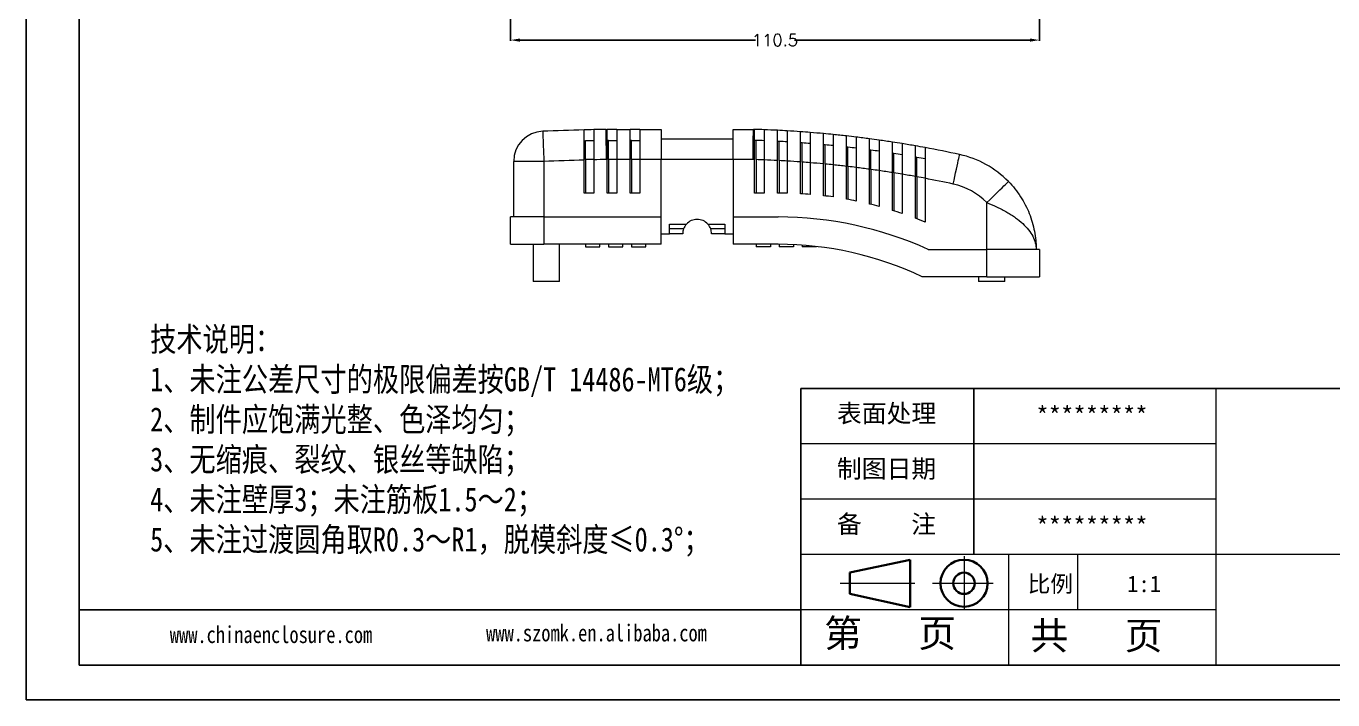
# Model space of a CAD drawing. Header units: inches. Extents: x 1958 to 3526, y 519 to 822.
# Drawn here: x 1957.7 to 2230.5, y 519 to 659.7 of the extents above; entities that cross this region are included whole.
import ezdxf

# ---------------------------------------------------------------- set-up
doc = ezdxf.new("R2010")
doc.units = ezdxf.units.IN
doc.linetypes.add('CENTER2', pattern=[28.575, 19.05, -3.175, 3.175, -3.175])
doc.layers.add('文字', color=81, linetype='Continuous')
for name, color, linetype, lineweight in [('粗实线', 7, 'Continuous', 30), ('细实线', 3, 'Continuous', 9), ('细点划线', 2, 'CENTER2', 9)]:
    doc.layers.add(name, color=color, linetype=linetype, lineweight=lineweight)
doc.styles.get("Standard").update_dxf_attribs({"font": 'txt', "bigfont": 'gbcbig.shx'})
doc.styles.add('宋体', font='', dxfattribs={"width": 0.8, "height": 3.5})
doc.styles.get('宋体').set_extended_font_data('SimSun')
doc.dimstyles.new('2.5', dxfattribs={"dimtxt": 2.5, "dimasz": 2, "dimexe": 0.18, "dimexo": 0.0625, "dimgap": 0.09, "dimtad": 0, "dimzin": 12, "dimdsep": 46, "dimtxsty": 'Standard', "dimcen": 2, "dimclrd": 3, "dimclre": 3, "dimadec": 0, "dimazin": 0, "dimtfac": 1, "dimtofl": 0, "dimtmove": 0, "dimatfit": 3, "dimfxl": 1, "dimtolj": 1, "dimtzin": 0, "dimarcsym": 0})

# ---------------------------------------------------------------- blocks, each defined once
blk = doc.blocks.new('*D200')
at = {"color": 3, "lineweight": -2}
for p, q in [((2169.27, 683.28), (2169.27, 656.63)), ((2058.77, 680.33), (2058.77, 656.63)), ((2060.77, 656.81), (2109.97, 656.81)), ((2167.27, 656.81), (2118.07, 656.81))]:
    blk.add_line(p, q, dxfattribs=at)
at = {"color": 3}
for points in [[(2060.77, 657.14), (2060.77, 656.47), (2058.77, 656.81)], [(2167.27, 657.14), (2167.27, 656.47), (2169.27, 656.81)]]:
    blk.add_solid(points, dxfattribs=at)
at = {"layer": 'Defpoints', "color": 0}
for p in [(2169.27, 683.34), (2058.77, 680.39), (2169.27, 656.81)]:
    blk.add_point(p, dxfattribs=at)
at = {"color": 0, "insert": (2114.02, 656.81), "char_height": 2.5, "attachment_point": 5}
blk.add_mtext('\\A1;110.5', dxfattribs=at)

msp = doc.modelspace()

# ---------------------------------------------------------------- linework, layer by layer
for p, q in [((1957.651, 822.366), (1957.651, 519.041)), ((1968.751, 815.144), (1968.751, 526.263)), ((1957.651, 659.469), (1957.651, 519.041)), ((2206.089, 584.039), (2119.424, 584.039)), ((2119.424, 526.263), (2119.424, 584.039)), ((2155.535, 549.373), (2155.535, 584.039)), ((2379.418, 584.039), (2206.089, 584.039)), ((2119.424, 537.818), (1968.751, 537.818)), ((1968.751, 526.263), (2379.418, 526.263)), ((1957.651, 519.041), (2386.64, 519.041)), ((1957.651, 519.041), (2156.257, 519.041))]:
    msp.add_line(p, q)
at = {"color": 7, "linetype": 'Continuous', "lineweight": 15}
for p, q in [((2074.472, 635.869), (2076.172, 635.869)), ((2074.472, 631.869), (2074.472, 635.869)), ((2078.771, 638.169), (2078.972, 638.169)), ((2078.972, 631.869), (2078.972, 638.169)), ((2080.972, 638.169), (2078.972, 638.169)), ((2079.272, 635.869), (2078.972, 635.869)), ((2079.272, 635.869), (2080.972, 635.869)), ((2079.272, 631.869), (2079.272, 635.869)), ((2080.972, 638.169), (2080.972, 631.869)), ((2080.972, 638.169), (2083.772, 638.169)), ((2083.772, 631.869), (2083.772, 638.169)), ((2085.772, 638.169), (2083.772, 638.169)), ((2084.072, 635.869), (2083.772, 635.869)), ((2084.072, 635.869), (2085.772, 635.869)), ((2084.072, 631.869), (2084.072, 635.869)), ((2085.772, 638.169), (2085.772, 631.869)), ((2085.772, 638.169), (2090.272, 638.169)), ((2090.272, 638.169), (2090.272, 631.869)), ((2090.272, 636.169), (2105.272, 636.169)), ((2105.272, 638.169), (2109.526, 638.169)), ((2105.272, 631.869), (2105.272, 638.169)), ((2065.772, 631.471), (2059.472, 631.471)), ((2059.472, 619.869), (2059.472, 631.471)), ((2065.772, 631.471), (2065.772, 619.869)), ((2074.172, 624.869), (2074.172, 631.754)), ((2076.172, 631.869), (2074.472, 631.869)), ((2074.472, 631.869), (2074.472, 624.869)), ((2076.172, 631.807), (2076.172, 624.869)), ((2078.972, 631.869), (2078.838, 631.869)), ((2078.972, 624.869), (2078.972, 631.869)), ((2080.972, 631.869), (2079.272, 631.869)), ((2079.272, 631.869), (2079.272, 624.869)), ((2083.772, 631.869), (2080.972, 631.869)), ((2080.972, 631.869), (2080.972, 624.869)), ((2083.772, 624.869), (2083.772, 631.869)), ((2085.772, 631.869), (2084.072, 631.869)), ((2084.072, 631.869), (2084.072, 624.869)), ((2090.272, 631.869), (2085.772, 631.869)), ((2085.772, 631.869), (2085.772, 624.869)), ((2090.272, 619.869), (2090.272, 631.869)), ((2105.272, 631.869), (2090.272, 631.869)), ((2109.432, 631.869), (2105.272, 631.869)), ((2105.272, 631.869), (2105.272, 619.869)), ((2109.772, 624.869), (2109.772, 631.858)), ((2110.072, 631.849), (2110.072, 624.869)), ((2111.772, 631.786), (2111.772, 624.869)), ((2114.572, 624.869), (2114.572, 631.656)), ((2114.872, 631.64), (2114.872, 624.869)), ((2116.572, 631.543), (2116.572, 624.846)), ((2119.372, 624.732), (2119.372, 631.354)), ((2119.672, 631.332), (2119.672, 624.714)), ((2121.372, 631.198), (2121.372, 624.59)), ((2124.172, 624.308), (2124.172, 630.95)), ((2124.472, 630.922), (2124.472, 624.272)), ((2126.172, 630.752), (2126.172, 624.046)), ((2128.972, 623.592), (2128.972, 630.445)), ((2129.272, 630.41), (2129.272, 623.538)), ((2130.972, 630.204), (2130.972, 623.206)), ((2133.772, 622.577), (2133.772, 629.837)), ((2134.072, 629.796), (2134.072, 622.503)), ((2135.772, 629.554), (2135.772, 622.063)), ((2138.572, 621.25), (2138.572, 629.127)), ((2138.872, 629.079), (2138.872, 621.156)), ((2140.572, 628.8), (2140.572, 620.601)), ((2143.372, 619.594), (2143.372, 628.312)), ((2143.672, 628.258), (2143.672, 619.48)), ((2145.372, 627.941), (2145.372, 618.803)), ((2076.172, 624.869), (2074.172, 624.869)), ((2080.972, 624.869), (2078.972, 624.869)), ((2085.772, 624.869), (2083.772, 624.869)), ((2111.772, 624.869), (2109.772, 624.869)), ((2114.676, 624.869), (2114.572, 624.869)), ((2158.272, 613.069), (2158.272, 622.864)), ((2058.772, 614.169), (2058.772, 619.869)), ((2065.772, 619.869), (2058.772, 619.869)), ((2065.772, 619.869), (2065.772, 614.169)), ((2065.772, 619.869), (2090.272, 619.869)), ((2090.272, 614.169), (2090.272, 619.869)), ((2105.272, 619.869), (2114.676, 619.869)), ((2105.272, 619.869), (2105.272, 614.169)), ((2092.022, 618.369), (2095.536, 618.369)), ((2092.022, 617.369), (2092.022, 618.369)), ((2094.943, 617.369), (2092.022, 617.369)), ((2092.022, 616.369), (2092.022, 617.369)), ((2100.008, 618.369), (2103.522, 618.369)), ((2103.522, 617.369), (2100.6, 617.369)), ((2103.522, 618.369), (2103.522, 617.369)), ((2103.522, 617.369), (2103.522, 616.369)), ((2058.772, 614.169), (2065.772, 614.169)), ((2063.522, 614.169), (2063.522, 606.369)), ((2090.272, 614.169), (2065.772, 614.169)), ((2069.022, 606.369), (2069.022, 614.169)), ((2074.472, 614.169), (2074.472, 613.669)), ((2077.472, 613.669), (2077.472, 614.169)), ((2079.272, 614.169), (2079.272, 613.669)), ((2082.272, 613.669), (2082.272, 614.169)), ((2084.072, 614.169), (2084.072, 613.669)), ((2087.072, 613.669), (2087.072, 614.169)), ((2090.272, 616.369), (2092.022, 616.369)), ((2094.772, 616.369), (2092.022, 616.369)), ((2103.522, 616.369), (2100.772, 616.369)), ((2103.522, 616.369), (2105.272, 616.369)), ((2114.676, 614.169), (2105.272, 614.169)), ((2110.072, 614.169), (2110.072, 613.669)), ((2113.072, 614.169), (2113.072, 613.669)), ((2114.872, 614.168), (2114.872, 613.669)), ((2117.872, 614.096), (2117.872, 613.669)), ((2119.672, 613.99), (2119.672, 613.669)), ((2074.472, 613.669), (2077.472, 613.669)), ((2079.272, 613.669), (2082.272, 613.669)), ((2084.072, 613.669), (2087.072, 613.669)), ((2113.072, 613.669), (2110.072, 613.669)), ((2117.872, 613.669), (2114.872, 613.669)), ((2122.672, 613.669), (2119.672, 613.669)), ((2122.672, 613.711), (2122.672, 613.669)), ((2146.033, 613.069), (2158.272, 613.069)), ((2158.272, 607.369), (2158.272, 613.069)), ((2169.272, 613.069), (2158.272, 613.069)), ((2169.272, 613.068), (2169.272, 607.369)), ((2069.022, 606.369), (2063.522, 606.369)), ((2158.272, 607.369), (2144.772, 607.369)), ((2156.522, 607.369), (2156.522, 606.369)), ((2162.022, 606.369), (2156.522, 606.369)), ((2158.272, 607.369), (2169.272, 607.369)), ((2162.022, 606.369), (2162.022, 607.369))]:
    msp.add_line(p, q, dxfattribs=at)
at = {"color": 7, "linetype": 'Continuous', "lineweight": 15, "flags": 128}
for points in [[(2065.523, 637.766), (2065.525, 637.712), (2065.531, 637.552), (2065.542, 637.287), (2065.556, 636.923), (2065.574, 636.465), (2065.596, 635.923), (2065.62, 635.303), (2065.647, 634.619), (2065.677, 633.88), (2065.707, 633.101), (2065.739, 632.293), (2065.772, 631.471)], [(2074.172, 635.756), (2074.209, 635.757), (2074.247, 635.758), (2074.284, 635.759), (2074.322, 635.76), (2074.359, 635.761), (2074.397, 635.762), (2074.434, 635.763), (2074.472, 635.764)], [(2151.24, 626.748), (2151.414, 627.552), (2151.586, 628.342), (2151.751, 629.104), (2151.908, 629.826), (2152.053, 630.496), (2152.185, 631.102), (2152.3, 631.633), (2152.397, 632.08), (2152.474, 632.436), (2152.53, 632.695), (2152.564, 632.852), (2152.576, 632.905)], [(2158.272, 622.864), (2158.859, 623.44), (2159.436, 624.006), (2159.994, 624.552), (2160.522, 625.069), (2161.011, 625.548), (2161.454, 625.982), (2161.842, 626.362), (2162.169, 626.683), (2162.429, 626.938), (2162.618, 627.123), (2162.733, 627.236), (2162.772, 627.273)]]:
    msp.add_lwpolyline(points, dxfattribs=at)
at = {"color": 7, "linetype": 'Continuous', "lineweight": 15}
for centre, radius, start, end in [((2065.772, 631.471), 6.3, 92.26381, 180), ((2094.15, -86.391), 724.723, 91.57965, 92.263808), ((2094.15, -86.391), 724.723, 91.421478, 91.57965), ((2094.15, -86.391), 724.723, 91.215933, 91.421478), ((2102.516, 402.169), 236.104, 88.23895, 88.29865), ((2102.516, 402.169), 236.104, 87.75331, 88.23895), ((2102.516, 402.169), 233.804, 88.14807, 88.22163), ((2102.516, 402.169), 233.804, 87.7312, 88.14807), ((2102.516, 402.169), 236.104, 87.07313, 87.75331), ((2102.516, 402.169), 236.104, 86.58705, 87.07313), ((2102.516, 402.169), 236.104, 85.9061, 86.58705), ((2102.516, 402.169), 236.104, 85.41936, 85.9061), ((2102.516, 402.169), 236.104, 84.73736, 85.41936), ((2102.516, 402.169), 236.104, 84.24976, 84.73736), ((2102.516, 402.169), 236.104, 83.56642, 84.24976), ((2102.516, 402.169), 236.104, 83.07776, 83.56642), ((2102.516, 402.169), 236.104, 82.39278, 83.07776), ((2102.516, 402.169), 236.104, 81.90284, 82.39278), ((2102.516, 402.169), 236.104, 81.21591, 81.90284), ((2102.516, 402.169), 233.804, 86.9707, 87.04432), ((2102.516, 402.169), 233.804, 86.55343, 86.9707), ((2102.516, 402.169), 233.804, 85.79204, 85.86576), ((2102.516, 402.169), 233.804, 85.3742, 85.79204), ((2102.516, 402.169), 233.804, 84.6116, 84.68544), ((2102.516, 402.169), 233.804, 84.193, 84.6116), ((2102.516, 402.169), 233.804, 83.42886, 83.50286), ((2102.516, 402.169), 233.804, 83.00933, 83.42886), ((2102.516, 402.169), 233.804, 82.2433, 82.31749), ((2102.516, 402.169), 233.804, 81.82264, 82.2433), ((2102.516, 402.169), 236.104, 80.72448, 81.21591), ((2102.516, 402.169), 233.804, 81.05439, 81.12881), ((2102.516, 402.169), 233.804, 80.63241, 81.05439), ((2102.516, 402.169), 236.104, 80.0353, 80.72448), ((2102.516, 402.169), 236.104, 79.54214, 80.0353), ((2102.516, 402.169), 236.104, 77.75897, 79.54214), ((2094.15, -86.391), 718.423, 91.593506, 92.263808), ((2094.15, -86.391), 718.423, 91.221253, 91.433946), ((2102.516, 402.169), 229.804, 88.19066, 88.27548), ((2102.516, 402.169), 229.804, 87.69169, 88.11582), ((2102.516, 402.169), 229.804, 86.99282, 87.69169), ((2102.516, 402.169), 229.804, 86.49336, 86.91792), ((2102.516, 402.169), 229.804, 85.79367, 86.49336), ((2102.516, 402.169), 229.804, 85.2935, 85.71866), ((2102.516, 402.169), 229.804, 84.59266, 85.2935), ((2102.516, 402.169), 229.804, 84.09157, 84.51753), ((2102.516, 402.169), 229.804, 83.38927, 84.09157), ((2102.516, 402.169), 229.804, 82.88702, 83.31397), ((2102.516, 402.169), 233.804, 79.86158, 79.93626), ((2102.516, 402.169), 233.804, 79.43809, 79.86158), ((2148.272, 613.066), 20.3, 44.41531, 77.75897), ((2102.516, 402.169), 229.804, 82.18294, 82.88702), ((2102.516, 402.169), 229.804, 81.6793, 82.10743), ((2102.516, 402.169), 229.804, 80.97311, 81.6793), ((2102.516, 402.169), 229.804, 80.46785, 80.89737), ((2102.516, 402.169), 229.804, 79.75921, 80.46785), ((2102.516, 402.169), 229.804, 79.25208, 79.6832), ((2102.516, 402.169), 229.804, 77.75897, 79.25208), ((2148.272, 613.066), 14, 44.41531, 77.75897), ((2114.676, 544.169), 80.7, 88.65385, 90), ((2114.676, 544.169), 80.7, 85.24058, 86.66414), ((2114.676, 544.169), 80.7, 81.81026, 83.24244), ((2114.676, 544.169), 80.7, 78.35009, 79.79631), ((2114.676, 544.169), 80.7, 74.84621, 76.31242), ((2114.676, 544.169), 75.7, 65.52909, 90), ((2114.676, 544.169), 80.7, 71.28323, 72.77606), ((2114.676, 544.169), 80.7, 67.64341, 69.17059), ((2097.772, 616.369), 3, 160.52878, 180), ((2097.772, 616.369), 3, 138.18969, 160.52878), ((2097.772, 616.369), 3, 41.81031, 138.18969), ((2097.772, 616.369), 3, 19.47122, 41.81031), ((2097.772, 616.369), 3, 0, 19.47122), ((2114.676, 544.169), 70, 64.53621, 90)]:
    msp.add_arc(centre, radius, start, end, dxfattribs=at)
for points, knots in [([(2074.172, 631.754), (2074.172, 632.168), (2074.172, 632.585), (2074.172, 633.392), (2074.172, 633.784), (2074.172, 634.357), (2074.172, 634.546), (2074.172, 634.91), (2074.172, 635.086), (2074.172, 635.598), (2074.172, 635.918), (2074.172, 636.505), (2074.172, 636.766), (2074.172, 637.108), (2074.172, 637.214), (2074.172, 637.409), (2074.172, 637.498), (2074.172, 637.735), (2074.172, 637.854), (2074.172, 638.015), (2074.172, 638.057), (2074.172, 638.057)], [0, 0, 0, 0, 0.125, 0.125, 0.25, 0.25, 0.3125, 0.3125, 0.375, 0.375, 0.5, 0.5, 0.625, 0.625, 0.6875, 0.6875, 0.75, 0.75, 0.875, 0.875, 1, 1, 1, 1]), ([(2076.172, 638.109), (2076.172, 638.109), (2076.172, 638.069), (2076.172, 637.949), (2076.172, 637.898), (2076.172, 637.778), (2076.172, 637.709), (2076.172, 637.473), (2076.172, 637.28), (2076.172, 636.819), (2076.172, 636.557), (2076.172, 636.122), (2076.172, 635.97), (2076.172, 635.651), (2076.172, 635.484), (2076.172, 634.969), (2076.172, 634.607), (2076.172, 633.847), (2076.172, 633.447), (2076.172, 632.635), (2076.172, 632.218), (2076.172, 631.807)], [0, 0, 0, 0, 0.125, 0.125, 0.1875, 0.1875, 0.25, 0.25, 0.375, 0.375, 0.5, 0.5, 0.5625, 0.5625, 0.625, 0.625, 0.75, 0.75, 0.875, 0.875, 1, 1, 1, 1]), ([(2078.838, 631.869), (2078.836, 632.074), (2078.834, 632.282), (2078.829, 632.692), (2078.825, 633.098), (2078.821, 633.496), (2078.816, 633.891), (2078.814, 634.088), (2078.808, 634.661), (2078.804, 635.023), (2078.797, 635.707), (2078.794, 636.03), (2078.787, 636.616), (2078.785, 636.881), (2078.78, 637.338), (2078.778, 637.531), (2078.775, 637.768), (2078.774, 637.838), (2078.773, 637.958), (2078.773, 638.008), (2078.771, 638.128), (2078.771, 638.169), (2078.771, 638.169)], [0, 0, 0, 0, 0.0625, 0.0625, 0.125, 0.1875, 0.1875, 0.25, 0.25, 0.375, 0.375, 0.5, 0.5, 0.625, 0.625, 0.75, 0.75, 0.8125, 0.8125, 0.875, 0.875, 1, 1, 1, 1]), ([(2109.432, 631.869), (2109.435, 632.074), (2109.438, 632.282), (2109.444, 632.692), (2109.45, 633.098), (2109.456, 633.496), (2109.462, 633.891), (2109.465, 634.088), (2109.474, 634.661), (2109.479, 635.023), (2109.489, 635.707), (2109.494, 636.031), (2109.503, 636.616), (2109.507, 636.881), (2109.514, 637.338), (2109.516, 637.531), (2109.52, 637.768), (2109.521, 637.838), (2109.523, 637.958), (2109.524, 638.008), (2109.525, 638.128), (2109.526, 638.169), (2109.526, 638.169)], [0, 0, 0, 0, 0.0625, 0.0625, 0.125, 0.1875, 0.1875, 0.25, 0.25, 0.375, 0.375, 0.5, 0.5, 0.625, 0.625, 0.75, 0.75, 0.8125, 0.8125, 0.875, 0.875, 1, 1, 1, 1]), ([(2109.772, 631.858), (2109.772, 632.066), (2109.772, 632.274), (2109.772, 632.686), (2109.772, 632.889), (2109.772, 633.493), (2109.772, 633.887), (2109.772, 634.656), (2109.772, 635.019), (2109.772, 635.531), (2109.772, 635.696), (2109.772, 636.016), (2109.772, 636.171), (2109.772, 636.609), (2109.772, 636.869), (2109.772, 637.327), (2109.772, 637.525), (2109.772, 637.839), (2109.772, 637.959), (2109.772, 638.08), (2109.772, 638.111), (2109.772, 638.151), (2109.772, 638.161), (2109.772, 638.161)], [0, 0, 0, 0, 0.0625, 0.0625, 0.125, 0.125, 0.25, 0.25, 0.375, 0.375, 0.4375, 0.4375, 0.5, 0.5, 0.625, 0.625, 0.75, 0.75, 0.875, 0.875, 0.9375, 0.9375, 1, 1, 1, 1]), ([(2110.072, 631.849), (2110.072, 632.113), (2110.072, 632.373), (2110.072, 632.884), (2110.072, 633.138), (2110.072, 633.622), (2110.072, 633.852), (2110.072, 634.287), (2110.072, 634.493), (2110.072, 634.862), (2110.072, 635.027), (2110.072, 635.32), (2110.072, 635.445), (2110.072, 635.645), (2110.072, 635.721), (2110.072, 635.825), (2110.072, 635.851), (2110.072, 635.851)], [0, 0, 0, 0, 0.125, 0.125, 0.25, 0.25, 0.375, 0.375, 0.5, 0.5, 0.625, 0.625, 0.75, 0.75, 0.875, 0.875, 1, 1, 1, 1]), ([(2111.772, 638.091), (2111.772, 638.091), (2111.772, 638.051), (2111.772, 637.891), (2111.772, 637.769), (2111.772, 637.455), (2111.772, 637.262), (2111.772, 636.917), (2111.772, 636.792), (2111.772, 636.531), (2111.772, 636.255), (2111.772, 635.951), (2111.772, 635.632), (2111.772, 635.465), (2111.772, 634.948), (2111.772, 634.586), (2111.772, 633.827), (2111.772, 633.427), (2111.772, 632.615), (2111.772, 632.199), (2111.772, 631.786)], [0, 0, 0, 0, 0.125, 0.125, 0.25, 0.25, 0.375, 0.375, 0.4375, 0.4375, 0.5, 0.5625, 0.5625, 0.625, 0.625, 0.75, 0.75, 0.875, 0.875, 1, 1, 1, 1]), ([(2114.572, 631.656), (2114.572, 631.864), (2114.572, 632.072), (2114.572, 632.483), (2114.572, 632.89), (2114.572, 633.288), (2114.572, 633.683), (2114.572, 633.88), (2114.572, 634.455), (2114.572, 634.817), (2114.572, 635.501), (2114.572, 635.826), (2114.572, 636.409), (2114.572, 636.67), (2114.572, 637.015), (2114.572, 637.122), (2114.572, 637.318), (2114.572, 637.406), (2114.572, 637.642), (2114.572, 637.762), (2114.572, 637.925), (2114.572, 637.965), (2114.572, 637.965)], [0, 0, 0, 0, 0.0625, 0.0625, 0.125, 0.1875, 0.1875, 0.25, 0.25, 0.375, 0.375, 0.5, 0.5, 0.625, 0.625, 0.6875, 0.6875, 0.75, 0.75, 0.875, 0.875, 1, 1, 1, 1]), ([(2116.572, 637.854), (2116.572, 637.854), (2116.572, 637.814), (2116.572, 637.653), (2116.572, 637.531), (2116.572, 637.214), (2116.572, 637.02), (2116.572, 636.675), (2116.572, 636.55), (2116.572, 636.287), (2116.572, 636.148), (2116.572, 635.712), (2116.572, 635.392), (2116.572, 634.7), (2116.572, 634.336), (2116.572, 633.766), (2116.572, 633.572), (2116.572, 633.175), (2116.572, 632.972), (2116.572, 632.364), (2116.572, 631.955), (2116.572, 631.543)], [0, 0, 0, 0, 0.125, 0.125, 0.25, 0.25, 0.375, 0.375, 0.4375, 0.4375, 0.5, 0.5, 0.625, 0.625, 0.75, 0.75, 0.8125, 0.8125, 0.875, 0.875, 1, 1, 1, 1]), ([(2119.372, 631.354), (2119.372, 631.766), (2119.372, 632.184), (2119.372, 632.991), (2119.372, 633.385), (2119.372, 633.96), (2119.372, 634.149), (2119.372, 634.513), (2119.372, 634.866), (2119.372, 635.197), (2119.372, 635.517), (2119.372, 635.672), (2119.372, 636.113), (2119.372, 636.374), (2119.372, 636.832), (2119.372, 637.031), (2119.372, 637.347), (2119.372, 637.467), (2119.372, 637.589), (2119.372, 637.62), (2119.372, 637.66), (2119.372, 637.67), (2119.372, 637.67)], [0, 0, 0, 0, 0.125, 0.125, 0.25, 0.25, 0.3125, 0.3125, 0.375, 0.4375, 0.4375, 0.5, 0.5, 0.625, 0.625, 0.75, 0.75, 0.875, 0.875, 0.9375, 0.9375, 1, 1, 1, 1]), ([(2121.372, 637.519), (2121.372, 637.519), (2121.372, 637.478), (2121.372, 637.357), (2121.372, 637.306), (2121.372, 637.185), (2121.372, 637.115), (2121.372, 636.878), (2121.372, 636.683), (2121.372, 636.219), (2121.372, 635.956), (2121.372, 635.519), (2121.372, 635.366), (2121.372, 635.045), (2121.372, 634.876), (2121.372, 634.36), (2121.372, 633.996), (2121.372, 633.233), (2121.372, 632.831), (2121.372, 632.023), (2121.372, 631.613), (2121.372, 631.198)], [0, 0, 0, 0, 0.125, 0.125, 0.1875, 0.1875, 0.25, 0.25, 0.375, 0.375, 0.5, 0.5, 0.5625, 0.5625, 0.625, 0.625, 0.75, 0.75, 0.875, 0.875, 1, 1, 1, 1]), ([(2124.172, 630.95), (2124.172, 631.156), (2124.172, 631.362), (2124.172, 631.775), (2124.172, 631.982), (2124.172, 632.59), (2124.172, 632.984), (2124.172, 633.747), (2124.172, 634.118), (2124.172, 634.804), (2124.172, 635.124), (2124.172, 635.566), (2124.172, 635.706), (2124.172, 635.969), (2124.172, 636.216), (2124.172, 636.428), (2124.172, 636.624), (2124.172, 636.714), (2124.172, 636.954), (2124.172, 637.074), (2124.172, 637.236), (2124.172, 637.278), (2124.172, 637.278)], [0, 0, 0, 0, 0.0625, 0.0625, 0.125, 0.125, 0.25, 0.25, 0.375, 0.375, 0.5, 0.5, 0.5625, 0.5625, 0.625, 0.6875, 0.6875, 0.75, 0.75, 0.875, 0.875, 1, 1, 1, 1]), ([(2126.172, 637.085), (2126.172, 637.085), (2126.172, 637.044), (2126.172, 636.881), (2126.172, 636.76), (2126.172, 636.522), (2126.172, 636.433), (2126.172, 636.236), (2126.172, 636.128), (2126.172, 635.782), (2126.172, 635.52), (2126.172, 635.08), (2126.172, 634.924), (2126.172, 634.602), (2126.172, 634.436), (2126.172, 633.921), (2126.172, 633.557), (2126.172, 632.787), (2126.172, 632.39), (2126.172, 631.785), (2126.172, 631.581), (2126.172, 631.169), (2126.172, 630.959), (2126.172, 630.752)], [0, 0, 0, 0, 0.125, 0.125, 0.25, 0.25, 0.3125, 0.3125, 0.375, 0.375, 0.5, 0.5, 0.5625, 0.5625, 0.625, 0.625, 0.75, 0.75, 0.875, 0.875, 0.9375, 0.9375, 1, 1, 1, 1]), ([(2128.972, 630.445), (2128.972, 630.857), (2128.972, 631.268), (2128.972, 632.085), (2128.972, 632.483), (2128.972, 633.054), (2128.972, 633.241), (2128.972, 633.607), (2128.972, 633.787), (2128.972, 634.307), (2128.972, 634.627), (2128.972, 635.213), (2128.972, 635.482), (2128.972, 635.944), (2128.972, 636.139), (2128.972, 636.38), (2128.972, 636.451), (2128.972, 636.572), (2128.972, 636.623), (2128.972, 636.744), (2128.972, 636.786), (2128.972, 636.786)], [0, 0, 0, 0, 0.125, 0.125, 0.25, 0.25, 0.3125, 0.3125, 0.375, 0.375, 0.5, 0.5, 0.625, 0.625, 0.75, 0.75, 0.8125, 0.8125, 0.875, 0.875, 1, 1, 1, 1]), ([(2130.972, 636.552), (2130.972, 636.552), (2130.972, 636.51), (2130.972, 636.347), (2130.972, 636.226), (2130.972, 635.985), (2130.972, 635.895), (2130.972, 635.698), (2130.972, 635.591), (2130.972, 635.245), (2130.972, 634.979), (2130.972, 634.387), (2130.972, 634.067), (2130.972, 633.379), (2130.972, 633.007), (2130.972, 632.241), (2130.972, 631.847), (2130.972, 631.238), (2130.972, 631.03), (2130.972, 630.617), (2130.972, 630.41), (2130.972, 630.204)], [0, 0, 0, 0, 0.125, 0.125, 0.25, 0.25, 0.3125, 0.3125, 0.375, 0.375, 0.5, 0.5, 0.625, 0.625, 0.75, 0.75, 0.875, 0.875, 0.9375, 0.9375, 1, 1, 1, 1]), ([(2133.772, 629.837), (2133.772, 630.254), (2133.772, 630.665), (2133.772, 631.475), (2133.772, 631.879), (2133.772, 632.645), (2133.772, 633.01), (2133.772, 633.53), (2133.772, 633.699), (2133.772, 634.022), (2133.772, 634.177), (2133.772, 634.617), (2133.772, 634.882), (2133.772, 635.35), (2133.772, 635.548), (2133.772, 635.787), (2133.772, 635.858), (2133.772, 635.98), (2133.772, 636.031), (2133.772, 636.154), (2133.772, 636.195), (2133.772, 636.195)], [0, 0, 0, 0, 0.125, 0.125, 0.25, 0.25, 0.375, 0.375, 0.4375, 0.4375, 0.5, 0.5, 0.625, 0.625, 0.75, 0.75, 0.8125, 0.8125, 0.875, 0.875, 1, 1, 1, 1]), ([(2135.772, 635.919), (2135.772, 635.919), (2135.772, 635.877), (2135.772, 635.755), (2135.772, 635.704), (2135.772, 635.581), (2135.772, 635.51), (2135.772, 635.268), (2135.772, 635.072), (2135.772, 634.722), (2135.772, 634.596), (2135.772, 634.329), (2135.772, 634.189), (2135.772, 633.748), (2135.772, 633.426), (2135.772, 632.728), (2135.772, 632.36), (2135.772, 631.787), (2135.772, 631.592), (2135.772, 631.194), (2135.772, 630.99), (2135.772, 630.378), (2135.772, 629.967), (2135.772, 629.554)], [0, 0, 0, 0, 0.125, 0.125, 0.1875, 0.1875, 0.25, 0.25, 0.375, 0.375, 0.4375, 0.4375, 0.5, 0.5, 0.625, 0.625, 0.75, 0.75, 0.8125, 0.8125, 0.875, 0.875, 1, 1, 1, 1]), ([(2114.872, 631.64), (2114.872, 631.905), (2114.872, 632.165), (2114.872, 632.676), (2114.872, 632.93), (2114.872, 633.415), (2114.872, 633.645), (2114.872, 634.08), (2114.872, 634.286), (2114.872, 634.656), (2114.872, 634.822), (2114.872, 635.115), (2114.872, 635.239), (2114.872, 635.44), (2114.872, 635.517), (2114.872, 635.62), (2114.872, 635.646), (2114.872, 635.646)], [0, 0, 0, 0, 0.125, 0.125, 0.25, 0.25, 0.375, 0.375, 0.5, 0.5, 0.625, 0.625, 0.75, 0.75, 0.875, 0.875, 1, 1, 1, 1]), ([(2119.672, 631.332), (2119.672, 631.596), (2119.672, 631.856), (2119.672, 632.368), (2119.672, 632.622), (2119.672, 633.107), (2119.672, 633.337), (2119.672, 633.773), (2119.672, 633.98), (2119.672, 634.35), (2119.672, 634.516), (2119.672, 634.81), (2119.672, 634.935), (2119.672, 635.135), (2119.672, 635.213), (2119.672, 635.317), (2119.672, 635.343), (2119.672, 635.343)], [0, 0, 0, 0, 0.125, 0.125, 0.25, 0.25, 0.375, 0.375, 0.5, 0.5, 0.625, 0.625, 0.75, 0.75, 0.875, 0.875, 1, 1, 1, 1]), ([(2124.472, 630.922), (2124.472, 631.186), (2124.472, 631.447), (2124.472, 631.959), (2124.472, 632.213), (2124.472, 632.699), (2124.472, 632.93), (2124.472, 633.366), (2124.472, 633.573), (2124.472, 633.944), (2124.472, 634.111), (2124.472, 634.405), (2124.472, 634.531), (2124.472, 634.732), (2124.472, 634.809), (2124.472, 634.914), (2124.472, 634.94), (2124.472, 634.94)], [0, 0, 0, 0, 0.125, 0.125, 0.25, 0.25, 0.375, 0.375, 0.5, 0.5, 0.625, 0.625, 0.75, 0.75, 0.875, 0.875, 1, 1, 1, 1]), ([(2129.272, 630.41), (2129.272, 630.675), (2129.272, 630.936), (2129.272, 631.448), (2129.272, 631.703), (2129.272, 632.19), (2129.272, 632.421), (2129.272, 632.858), (2129.272, 633.066), (2129.272, 633.438), (2129.272, 633.605), (2129.272, 633.9), (2129.272, 634.026), (2129.272, 634.228), (2129.272, 634.306), (2129.272, 634.411), (2129.272, 634.437), (2129.272, 634.437)], [0, 0, 0, 0, 0.125, 0.125, 0.25, 0.25, 0.375, 0.375, 0.5, 0.5, 0.625, 0.625, 0.75, 0.75, 0.875, 0.875, 1, 1, 1, 1]), ([(2134.072, 629.796), (2134.072, 630.061), (2134.072, 630.322), (2134.072, 630.836), (2134.072, 631.091), (2134.072, 631.579), (2134.072, 631.81), (2134.072, 632.249), (2134.072, 632.457), (2134.072, 632.83), (2134.072, 632.998), (2134.072, 633.294), (2134.072, 633.421), (2134.072, 633.624), (2134.072, 633.702), (2134.072, 633.807), (2134.072, 633.834), (2134.072, 633.834)], [0, 0, 0, 0, 0.125, 0.125, 0.25, 0.25, 0.375, 0.375, 0.5, 0.5, 0.625, 0.625, 0.75, 0.75, 0.875, 0.875, 1, 1, 1, 1]), ([(2138.572, 629.127), (2138.572, 629.541), (2138.572, 629.961), (2138.572, 630.773), (2138.572, 631.168), (2138.572, 631.746), (2138.572, 631.937), (2138.572, 632.305), (2138.572, 632.483), (2138.572, 633.001), (2138.572, 633.324), (2138.572, 633.921), (2138.572, 634.186), (2138.572, 634.534), (2138.572, 634.642), (2138.572, 634.841), (2138.572, 634.933), (2138.572, 635.175), (2138.572, 635.297), (2138.572, 635.461), (2138.572, 635.504), (2138.572, 635.504)], [0, 0, 0, 0, 0.125, 0.125, 0.25, 0.25, 0.3125, 0.3125, 0.375, 0.375, 0.5, 0.5, 0.625, 0.625, 0.6875, 0.6875, 0.75, 0.75, 0.875, 0.875, 1, 1, 1, 1]), ([(2138.872, 629.079), (2138.872, 629.345), (2138.872, 629.606), (2138.872, 630.12), (2138.872, 630.376), (2138.872, 630.865), (2138.872, 631.097), (2138.872, 631.537), (2138.872, 631.745), (2138.872, 632.12), (2138.872, 632.289), (2138.872, 632.586), (2138.872, 632.714), (2138.872, 632.918), (2138.872, 632.996), (2138.872, 633.102), (2138.872, 633.129), (2138.872, 633.129)], [0, 0, 0, 0, 0.125, 0.125, 0.25, 0.25, 0.375, 0.375, 0.5, 0.5, 0.625, 0.625, 0.75, 0.75, 0.875, 0.875, 1, 1, 1, 1]), ([(2140.572, 635.186), (2140.572, 635.186), (2140.572, 635.145), (2140.572, 634.978), (2140.572, 634.855), (2140.572, 634.614), (2140.572, 634.524), (2140.572, 634.325), (2140.572, 634.215), (2140.572, 633.864), (2140.572, 633.599), (2140.572, 633.006), (2140.572, 632.677), (2140.572, 631.985), (2140.572, 631.619), (2140.572, 630.844), (2140.572, 630.445), (2140.572, 629.634), (2140.572, 629.218), (2140.572, 628.8)], [0, 0, 0, 0, 0.125, 0.125, 0.25, 0.25, 0.3125, 0.3125, 0.375, 0.375, 0.5, 0.5, 0.625, 0.625, 0.75, 0.75, 0.875, 0.875, 1, 1, 1, 1]), ([(2143.372, 628.312), (2143.372, 628.727), (2143.372, 629.139), (2143.372, 629.752), (2143.372, 629.957), (2143.372, 630.357), (2143.372, 630.553), (2143.372, 631.128), (2143.372, 631.496), (2143.372, 632.199), (2143.372, 632.522), (2143.372, 632.967), (2143.372, 633.108), (2143.372, 633.376), (2143.372, 633.503), (2143.372, 633.856), (2143.372, 634.055), (2143.372, 634.379), (2143.372, 634.504), (2143.372, 634.669), (2143.372, 634.711), (2143.372, 634.711)], [0, 0, 0, 0, 0.125, 0.125, 0.1875, 0.1875, 0.25, 0.25, 0.375, 0.375, 0.5, 0.5, 0.5625, 0.5625, 0.625, 0.625, 0.75, 0.75, 0.875, 0.875, 1, 1, 1, 1]), ([(2145.372, 634.351), (2145.372, 634.351), (2145.372, 634.34), (2145.372, 634.298), (2145.372, 634.267), (2145.372, 634.143), (2145.372, 634.019), (2145.372, 633.692), (2145.372, 633.492), (2145.372, 633.024), (2145.372, 632.752), (2145.372, 632.157), (2145.372, 631.834), (2145.372, 631.311), (2145.372, 631.129), (2145.372, 630.76), (2145.372, 630.571), (2145.372, 629.996), (2145.372, 629.599), (2145.372, 628.775), (2145.372, 628.36), (2145.372, 627.941)], [0, 0, 0, 0, 0.0625, 0.0625, 0.125, 0.125, 0.25, 0.25, 0.375, 0.375, 0.5, 0.5, 0.625, 0.625, 0.6875, 0.6875, 0.75, 0.75, 0.875, 0.875, 1, 1, 1, 1]), ([(2143.672, 628.258), (2143.672, 628.524), (2143.672, 628.786), (2143.672, 629.301), (2143.672, 629.557), (2143.672, 630.047), (2143.672, 630.28), (2143.672, 630.721), (2143.672, 630.931), (2143.672, 631.307), (2143.672, 631.477), (2143.672, 631.776), (2143.672, 631.904), (2143.672, 632.212), (2143.672, 632.322), (2143.672, 632.322)], [0, 0, 0, 0, 0.125, 0.125, 0.25, 0.25, 0.375, 0.375, 0.5, 0.5, 0.625, 0.625, 0.75, 0.75, 1, 1, 1, 1]), ([(2162.772, 627.273), (2163.251, 626.784), (2163.701, 626.276), (2164.544, 625.222), (2164.939, 624.675), (2166.036, 622.982), (2166.636, 621.816), (2167.36, 620.005), (2167.573, 619.389), (2167.937, 618.144), (2168.088, 617.519), (2168.329, 616.259), (2168.42, 615.626), (2168.511, 614.669), (2168.534, 614.349), (2168.564, 613.709), (2168.572, 613.387), (2168.572, 613.069)], [0, 0, 0, 0, 0.125, 0.125, 0.25, 0.25, 0.5, 0.5, 0.625, 0.625, 0.75, 0.75, 0.875, 0.875, 0.9375, 0.9375, 1, 1, 1, 1]), ([(2158.272, 622.864), (2159.012, 622.571), (2159.731, 622.26), (2160.775, 621.765), (2161.117, 621.594), (2161.791, 621.243), (2162.122, 621.061), (2162.765, 620.689), (2163.077, 620.499), (2163.675, 620.115), (2163.962, 619.92), (2164.789, 619.326), (2165.295, 618.917), (2166.215, 618.067), (2166.623, 617.631), (2167.327, 616.743), (2167.621, 616.294), (2168.094, 615.385), (2168.274, 614.922), (2168.452, 614.23), (2168.497, 613.998), (2168.542, 613.651), (2168.553, 613.535), (2168.568, 613.302), (2168.572, 613.184), (2168.572, 613.069)], [0, 0, 0, 0, 0.125, 0.125, 0.1875, 0.1875, 0.25, 0.25, 0.3125, 0.3125, 0.375, 0.375, 0.5, 0.5, 0.625, 0.625, 0.75, 0.75, 0.875, 0.875, 0.9375, 0.9375, 0.96875, 0.96875, 1, 1, 1, 1])]:
    msp.add_open_spline(points, degree=3, knots=knots, dxfattribs=at)
at = {"layer": '粗实线', "color": 7}
for p, q in [((2142.262, 548.292), (2129.636, 545.616)), ((2142.262, 548.292), (2142.262, 538.397)), ((2129.636, 545.616), (2129.636, 541.151)), ((2129.636, 541.151), (2142.262, 538.397))]:
    msp.add_line(p, q, dxfattribs=at)
for radius in [4.909, 2.233]:
    msp.add_circle((2153.499, 543.383), radius, dxfattribs=at)
at = {"layer": '细实线', "color": 7}
for p, q in [((2206.089, 584.039), (2206.089, 526.263)), ((2206.089, 572.484), (2119.424, 572.484)), ((2206.089, 560.928), (2119.424, 560.928)), ((2379.418, 549.373), (2119.424, 549.373)), ((2162.757, 549.373), (2162.757, 526.263)), ((2177.201, 549.373), (2177.201, 537.818)), ((2206.089, 537.818), (2119.424, 537.818))]:
    msp.add_line(p, q, dxfattribs=at)
at = {"layer": '细点划线', "color": 7}
for p, q in [((2153.499, 549.034), (2153.499, 537.818)), ((2127.623, 543.383), (2143.229, 543.383)), ((2146.934, 543.383), (2159.621, 543.383))]:
    msp.add_line(p, q, dxfattribs=at)

# ---------------------------------------------------------------- texts
at = {"char_height": 3.80015, "width": 2159.81337, "attachment_point": 1}
for s, insert in [('{\\fSimHei|b0|i0|c134|p49;表面处理}', (2126.961, 580.76)), ('{\\fSimHei|b0|i0|c134|p49;*********}', (2168.582, 580.271)), ('{\\fSimHei|b0|i0|c134|p49;制图日期}', (2126.961, 569.204)), ('{\\fSimHei|b0|i0|c134|p49;备    注}', (2126.961, 557.649)), ('{\\fSimHei|b0|i0|c134|p49;*********}', (2168.582, 557.16))]:
    msp.add_mtext(s, dxfattribs=dict(at, insert=insert))
at = {"layer": '文字', "color": 0, "attachment_point": 1, "style": '宋体'}
for s, insert, char_height, width in [('{\\H1.111x;技术说明：\\P1、未注公差尺寸的极限偏差按GB/T 14486-MT6级；\\P2、制件应饱满光整、色泽均匀；\\P3、无缩痕、裂纹、银丝等缺陷；\\P4、未注壁厚3；未注筋板1.5～2；\\P5、未注过渡圆角取R0.3～R1，脱模斜度≤0.3%%D；}', (1983.551, 596.844), 4.51378, 164.40688), ('www.szomk.en.alibaba.com', (2053.697, 534.786), 3.53078, 62.03234), ('www.chinaenclosure.com', (1987.656, 534.437), 3.53078, 62.03234)]:
    msp.add_mtext(s, dxfattribs=dict(at, insert=insert, char_height=char_height, width=width))
at = {"layer": '细实线', "color": 7, "attachment_point": 1}
for s, insert, char_height, width in [('{\\fSimSun|b0|i0|c134|p54;比例}', (2166.801, 544.997), 3.46658, 15.21721), ('{\\fSimSun|b0|i0|c134|p54;1:1}', (2187.565, 544.997), 3.46658, 15.21721), ('{\\fSimSun|b0|i0|c134|p54;第   页}', (2124.286, 535.832), 5.77763, 43.33225), ('{\\fSimSun|b0|i0|c134|p54; 共   页}', (2163.464, 535.341), 5.77763, 43.33225)]:
    msp.add_mtext(s, dxfattribs=dict(at, insert=insert, char_height=char_height, width=width))

# ---------------------------------------------------------------- dimensions: what is measured, and where the dimension line sits
dim = msp.add_linear_dim(base=(2169.272, 656.806), p1=(2058.772, 680.388), p2=(2169.272, 683.338), dimstyle='2.5')
dim.commit()
dim.dimension.update_dxf_attribs({"geometry": '*D200', "text_midpoint": (2114.022, 656.806)})

doc.saveas('drawing.dxf')
